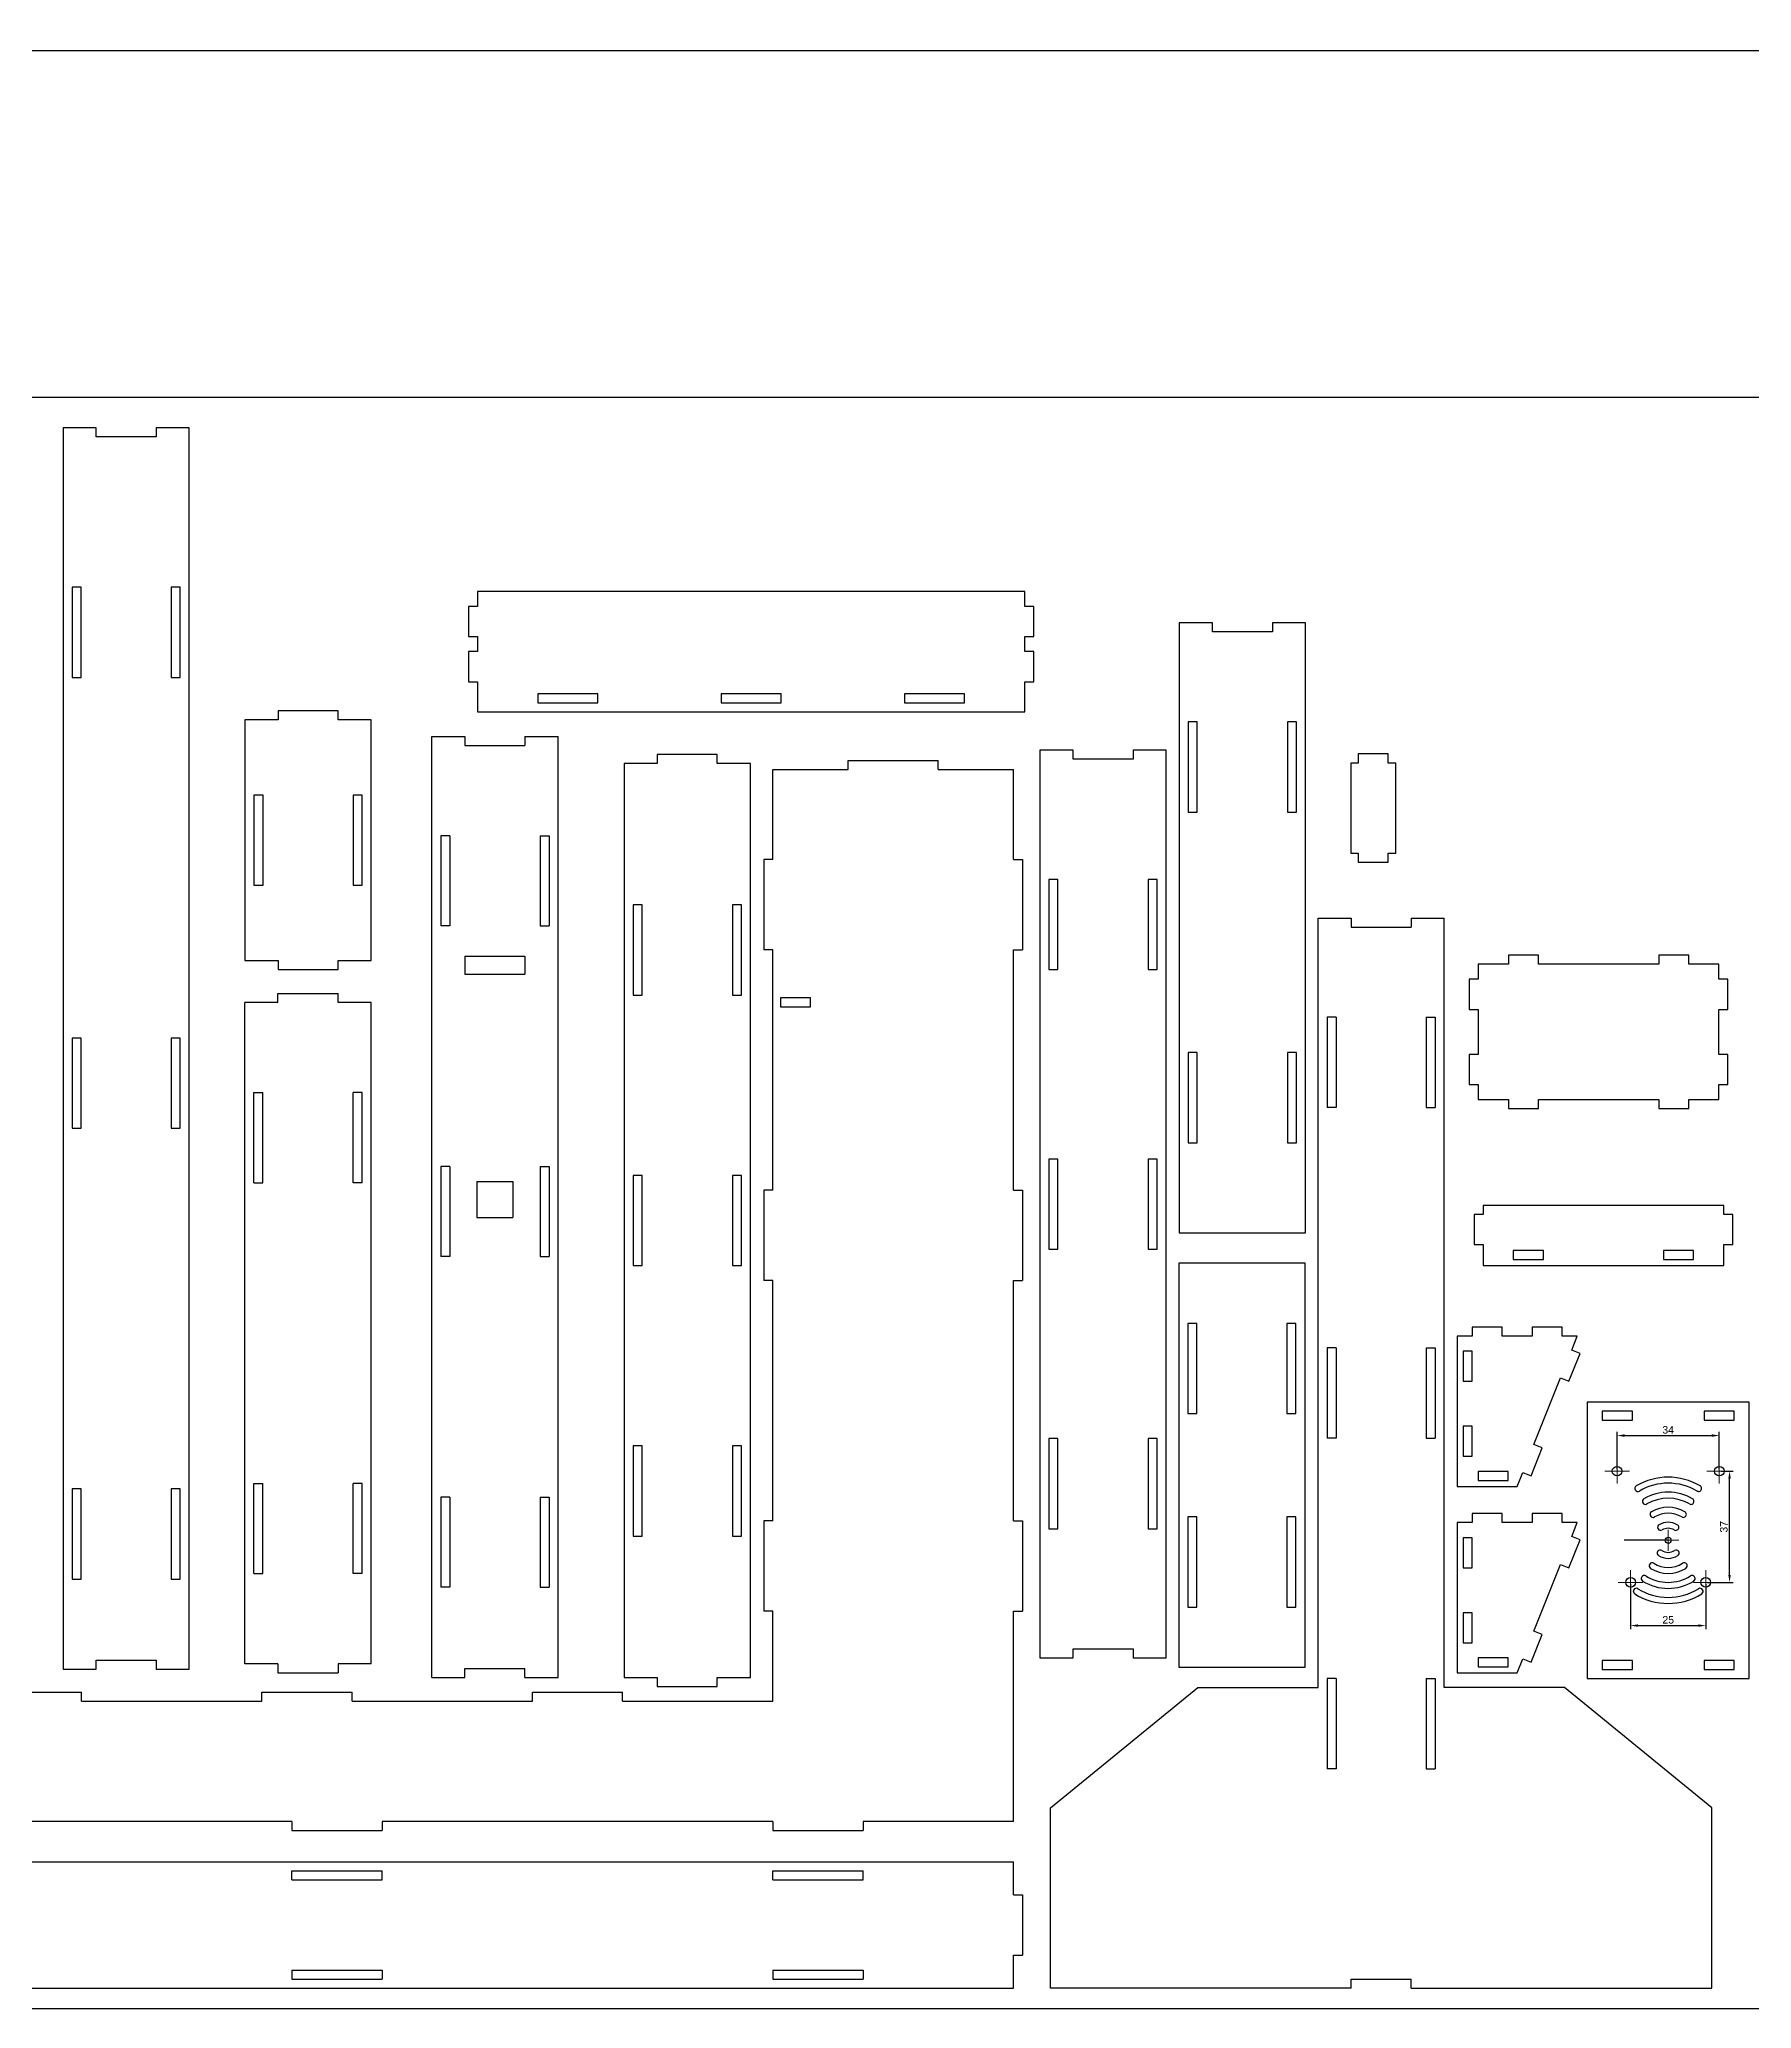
# Model space of a CAD drawing. Header units: millimetres. Extents: x 4474 to 7013, y 85 to 740.
# Drawn here: x 5010 to 5579, y 85 to 740 of the extents above; entities that cross this region are included whole.
import ezdxf

# ---------------------------------------------------------------- set-up
doc = ezdxf.new("R2010")
doc.units = ezdxf.units.MM
doc.styles.get("Standard").update_dxf_attribs({"font": 'arial.ttf'})
doc.dimstyles.new('ISO-25', dxfattribs={"dimtxt": 2.5, "dimasz": 2.5, "dimexe": 1.25, "dimexo": 0.625, "dimtad": 1, "dimtxsty": 'Standard', "dimcen": 2.5, "dimadec": 0, "dimazin": 0, "dimtfac": 1, "dimtmove": 0, "dimatfit": 3, "dimfxl": 1, "dimarcsym": 0})

# ---------------------------------------------------------------- blocks, each defined once
blk = doc.blocks.new('SW_CENTERMARKSYMBOL_9')
at = {"color": 0, "linetype": 'Continuous', "lineweight": 0}
for p, q in [((-0.5, 0), (-0.7, 0)), ((0, 0), (-0.5, 0)), ((0, 0.5), (0, 0.7)), ((0, 0), (0, 0.5)), ((0, 0), (0.5, 0)), ((0, 0), (0, -0.5)), ((0.5, 0), (0.7, 0)), ((0, -0.5), (0, -0.7))]:
    blk.add_line(p, q, dxfattribs=at)
blk = doc.blocks.new('SW_CENTERMARKSYMBOL_10')
at = {"color": 0, "linetype": 'Continuous', "lineweight": 0}
for p, q in [((-0.5, 0), (-0.82, 0)), ((0, 0), (-0.5, 0)), ((0, 0.5), (0, 0.82)), ((0, 0), (0, 0.5)), ((0, 0), (0.5, 0)), ((0, 0), (0, -0.5)), ((0.5, 0), (0.82, 0)), ((0, -0.5), (0, -0.82))]:
    blk.add_line(p, q, dxfattribs=at)
blk = doc.blocks.new('SW_CENTERMARKSYMBOL_12')
at = {"color": 0, "linetype": 'Continuous', "lineweight": 0}
for p, q in [((-0.5, 0), (-0.82, 0)), ((0, 0), (-0.5, 0)), ((0, 0.5), (0, 0.82)), ((0, 0), (0, 0.5)), ((0, 0), (0.5, 0)), ((0, 0), (0, -0.5)), ((0.5, 0), (0.82, 0)), ((0, -0.5), (0, -0.82))]:
    blk.add_line(p, q, dxfattribs=at)
blk = doc.blocks.new('*D48')
at = {"color": 0, "lineweight": -2, "transparency": 16777216}
for p, q in [((5534.39, 264.28), (5534.39, 276.75)), ((5536.89, 275.5), (5565.89, 275.5)), ((5568.39, 264.28), (5568.39, 276.75))]:
    blk.add_line(p, q, dxfattribs=at)
at = {"color": 0, "transparency": 16777216}
for points in [[(5536.89, 275.92), (5536.89, 275.09), (5534.39, 275.5)], [(5565.89, 275.92), (5565.89, 275.09), (5568.39, 275.5)]]:
    blk.add_solid(points, dxfattribs=at)
at = {"layer": 'Defpoints', "color": 0, "transparency": 16777216}
for p in [(5568.39, 275.5), (5534.39, 263.66), (5568.39, 263.66)]:
    blk.add_point(p, dxfattribs=at)
at = {"color": 0, "transparency": 16777216, "insert": (5551.39, 277.4), "char_height": 2.5, "attachment_point": 5}
blk.add_mtext('34', dxfattribs=at)
blk = doc.blocks.new('*D49')
at = {"color": 0, "lineweight": -2, "transparency": 16777216}
for p, q in [((5569.02, 263.66), (5573.06, 263.66)), ((5571.81, 229.16), (5571.81, 261.16)), ((5564.52, 226.66), (5573.06, 226.66))]:
    blk.add_line(p, q, dxfattribs=at)
at = {"color": 0, "transparency": 16777216}
for points in [[(5571.39, 261.16), (5572.23, 261.16), (5571.81, 263.66)], [(5571.39, 229.16), (5572.23, 229.16), (5571.81, 226.66)]]:
    blk.add_solid(points, dxfattribs=at)
at = {"layer": 'Defpoints', "color": 0, "transparency": 16777216}
for p in [(5568.39, 263.66), (5571.81, 263.66), (5563.89, 226.66)]:
    blk.add_point(p, dxfattribs=at)
at = {"color": 0, "transparency": 16777216, "insert": (5569.91, 245.16), "char_height": 2.5, "attachment_point": 5, "rotation": 90}
blk.add_mtext('37', dxfattribs=at)
blk = doc.blocks.new('*D50')
at = {"color": 0, "lineweight": -2, "transparency": 16777216}
for p, q in [((5538.89, 226.03), (5538.89, 211.04)), ((5563.89, 226.03), (5563.89, 211.04)), ((5541.39, 212.29), (5561.39, 212.29))]:
    blk.add_line(p, q, dxfattribs=at)
at = {"color": 0, "transparency": 16777216}
for points in [[(5541.39, 212.7), (5541.39, 211.87), (5538.89, 212.29)], [(5561.39, 212.7), (5561.39, 211.87), (5563.89, 212.29)]]:
    blk.add_solid(points, dxfattribs=at)
at = {"layer": 'Defpoints', "color": 0, "transparency": 16777216}
for p in [(5538.89, 226.66), (5563.89, 226.66), (5563.89, 212.29)]:
    blk.add_point(p, dxfattribs=at)
at = {"color": 0, "transparency": 16777216, "insert": (5551.39, 214.19), "char_height": 2.5, "attachment_point": 5}
blk.add_mtext('25', dxfattribs=at)
blk = doc.blocks.new('*D57')
at = {"color": 0, "lineweight": -2, "transparency": 16777216}
for p, q in [((4473.76, 621.5), (4473.76, 737.48)), ((6845.35, 736.23), (4476.26, 736.23)), ((6847.85, 621.5), (6847.85, 737.48))]:
    blk.add_line(p, q, dxfattribs=at)
at = {"color": 0, "transparency": 16777216}
for points in [[(4476.26, 736.64), (4476.26, 735.81), (4473.76, 736.23)], [(6845.35, 736.64), (6845.35, 735.81), (6847.85, 736.23)]]:
    blk.add_solid(points, dxfattribs=at)
at = {"layer": 'Defpoints', "color": 0, "transparency": 16777216}
for p in [(4473.76, 736.23), (4473.76, 620.87), (6847.85, 620.87)]:
    blk.add_point(p, dxfattribs=at)
at = {"color": 0, "transparency": 16777216, "insert": (5660.8, 738.35), "char_height": 2.5, "attachment_point": 5}
blk.add_mtext('2374,09', dxfattribs=at)

msp = doc.modelspace()

# ---------------------------------------------------------------- linework, layer by layer
at = {"color": 7, "linetype": 'Continuous', "lineweight": 25}
for p, q in [((5017.42, 610.735), (5017.42, 197.735)), ((5028.42, 610.735), (5017.42, 610.735)), ((5028.42, 607.735), (5028.42, 610.735)), ((5048.42, 610.735), (5048.42, 607.735)), ((5059.42, 610.735), (5048.42, 610.735)), ((5059.42, 197.735), (5059.42, 610.735)), ((5048.42, 607.735), (5028.42, 607.735)), ((5023.42, 557.735), (5020.42, 557.735)), ((5020.42, 557.735), (5020.42, 527.735)), ((5023.42, 527.735), (5023.42, 557.735)), ((5056.42, 557.735), (5053.42, 557.735)), ((5053.42, 557.735), (5053.42, 527.735)), ((5056.42, 527.735), (5056.42, 557.735)), ((5152.337, 551.308), (5152.337, 541.308)), ((5155.337, 551.308), (5152.337, 551.308)), ((5155.337, 556.308), (5155.337, 551.308)), ((5337.337, 556.308), (5155.337, 556.308)), ((5337.337, 551.308), (5337.337, 556.308)), ((5340.337, 551.308), (5337.337, 551.308)), ((5340.337, 541.308), (5340.337, 551.308)), ((5388.744, 545.926), (5388.744, 342.926)), ((5399.744, 545.926), (5388.744, 545.926)), ((5399.744, 542.926), (5399.744, 545.926)), ((5419.744, 545.926), (5419.744, 542.926)), ((5430.744, 545.926), (5419.744, 545.926)), ((5430.744, 342.926), (5430.744, 545.926)), ((5152.337, 541.308), (5155.337, 541.308)), ((5155.337, 541.308), (5155.337, 536.308)), ((5337.337, 541.308), (5340.337, 541.308)), ((5337.337, 536.308), (5337.337, 541.308)), ((5419.744, 542.926), (5399.744, 542.926)), ((5152.337, 536.308), (5152.337, 526.308)), ((5155.337, 536.308), (5152.337, 536.308)), ((5340.337, 536.308), (5337.337, 536.308)), ((5340.337, 526.308), (5340.337, 536.308)), ((5020.42, 527.735), (5023.42, 527.735)), ((5053.42, 527.735), (5056.42, 527.735)), ((5152.337, 526.308), (5155.337, 526.308)), ((5155.337, 526.308), (5155.337, 516.308)), ((5337.337, 526.308), (5340.337, 526.308)), ((5337.337, 516.308), (5337.337, 526.308)), ((5195.337, 522.308), (5175.337, 522.308)), ((5175.337, 522.308), (5175.337, 519.308)), ((5175.337, 519.308), (5195.337, 519.308)), ((5195.337, 519.308), (5195.337, 522.308)), ((5256.337, 522.308), (5236.337, 522.308)), ((5236.337, 522.308), (5236.337, 519.308)), ((5236.337, 519.308), (5256.337, 519.308)), ((5256.337, 519.308), (5256.337, 522.308)), ((5317.337, 522.308), (5297.337, 522.308)), ((5297.337, 522.308), (5297.337, 519.308)), ((5297.337, 519.308), (5317.337, 519.308)), ((5317.337, 519.308), (5317.337, 522.308)), ((5077.931, 513.587), (5077.931, 433.587)), ((5088.931, 513.587), (5077.931, 513.587)), ((5088.931, 516.587), (5088.931, 513.587)), ((5108.931, 516.587), (5088.931, 516.587)), ((5108.931, 513.587), (5108.931, 516.587)), ((5119.931, 513.587), (5108.931, 513.587)), ((5119.931, 433.587), (5119.931, 513.587)), ((5155.337, 516.308), (5337.337, 516.308)), ((5391.744, 512.926), (5391.744, 482.926)), ((5394.744, 512.926), (5391.744, 512.926)), ((5394.744, 482.926), (5394.744, 512.926)), ((5427.744, 512.926), (5424.744, 512.926)), ((5424.744, 512.926), (5424.744, 482.926)), ((5427.744, 482.926), (5427.744, 512.926)), ((5140.085, 195.046), (5140.085, 508.046)), ((5140.085, 508.046), (5151.085, 508.046)), ((5151.085, 508.046), (5151.085, 505.046)), ((5151.085, 505.046), (5171.085, 505.046)), ((5171.085, 508.046), (5171.085, 505.046)), ((5171.085, 508.046), (5182.085, 508.046)), ((5182.085, 195.046), (5182.085, 508.046)), ((5204.066, 499.045), (5204.066, 195.045)), ((5215.066, 499.045), (5204.066, 499.045)), ((5215.066, 502.045), (5215.066, 499.045)), ((5235.066, 502.045), (5215.066, 502.045)), ((5235.066, 499.045), (5235.066, 502.045)), ((5246.066, 499.045), (5235.066, 499.045)), ((5246.066, 195.045), (5246.066, 499.045)), ((5278.549, 497.139), (5278.549, 500.139)), ((5278.549, 500.139), (5308.549, 500.139)), ((5308.549, 497.139), (5308.549, 500.139)), ((5342.396, 503.508), (5342.396, 201.508)), ((5353.396, 503.508), (5342.396, 503.508)), ((5353.396, 500.508), (5353.396, 503.508)), ((5373.396, 500.508), (5353.396, 500.508)), ((5373.396, 503.508), (5373.396, 500.508)), ((5384.396, 503.508), (5373.396, 503.508)), ((5384.396, 201.508), (5384.396, 503.508)), ((5445.787, 499.253), (5445.787, 469.253)), ((5448.287, 499.253), (5445.787, 499.253)), ((5448.287, 502.253), (5448.287, 499.253)), ((5458.287, 502.253), (5448.287, 502.253)), ((5458.287, 499.253), (5458.287, 502.253)), ((5460.787, 499.253), (5458.287, 499.253)), ((5460.787, 469.253), (5460.787, 499.253)), ((5253.549, 467.139), (5253.549, 497.139)), ((5253.549, 497.139), (5278.549, 497.139)), ((5308.549, 497.139), (5333.549, 497.139)), ((5333.549, 467.139), (5333.549, 497.139)), ((5083.931, 488.587), (5080.931, 488.587)), ((5080.931, 488.587), (5080.931, 458.587)), ((5083.931, 458.587), (5083.931, 488.587)), ((5116.931, 488.587), (5113.931, 488.587)), ((5113.931, 488.587), (5113.931, 458.587)), ((5116.931, 458.587), (5116.931, 488.587)), ((5391.744, 482.926), (5394.744, 482.926)), ((5424.744, 482.926), (5427.744, 482.926)), ((5143.085, 475.046), (5143.085, 445.046)), ((5146.085, 475.046), (5143.085, 475.046)), ((5146.085, 475.046), (5146.085, 445.046)), ((5176.085, 475.046), (5176.085, 445.046)), ((5176.085, 475.046), (5179.085, 475.046)), ((5179.085, 475.046), (5179.085, 445.046)), ((5250.549, 467.139), (5250.549, 437.139)), ((5253.549, 467.139), (5250.549, 467.139)), ((5333.549, 467.139), (5336.549, 467.139)), ((5336.549, 467.139), (5336.549, 437.139)), ((5445.787, 469.253), (5448.287, 469.253)), ((5448.287, 469.253), (5448.287, 466.253)), ((5448.287, 466.253), (5458.287, 466.253)), ((5458.287, 469.253), (5460.787, 469.253)), ((5458.287, 466.253), (5458.287, 469.253)), ((5348.399, 460.508), (5345.399, 460.508)), ((5345.399, 460.508), (5345.399, 430.508)), ((5348.399, 430.508), (5348.399, 460.508)), ((5378.393, 460.508), (5378.393, 430.508)), ((5381.393, 460.508), (5378.393, 460.508)), ((5381.393, 430.508), (5381.393, 460.508)), ((5080.931, 458.587), (5083.931, 458.587)), ((5113.931, 458.587), (5116.931, 458.587)), ((5210.066, 452.045), (5207.066, 452.045)), ((5207.066, 452.045), (5207.066, 422.045)), ((5210.066, 422.045), (5210.066, 452.045)), ((5243.066, 452.045), (5240.066, 452.045)), ((5240.066, 452.045), (5240.066, 422.045)), ((5243.066, 422.045), (5243.066, 452.045)), ((5434.909, 191.684), (5434.909, 447.684)), ((5434.909, 447.684), (5445.909, 447.684)), ((5445.909, 447.684), (5445.909, 444.684)), ((5465.909, 447.684), (5465.909, 444.684)), ((5465.909, 447.684), (5476.909, 447.684)), ((5476.909, 191.684), (5476.909, 447.684)), ((5146.085, 445.046), (5143.085, 445.046)), ((5176.085, 445.046), (5179.085, 445.046)), ((5445.909, 444.684), (5465.909, 444.684)), ((5077.931, 433.587), (5088.931, 433.587)), ((5088.931, 433.587), (5088.931, 430.587)), ((5108.931, 430.587), (5108.931, 433.587)), ((5108.931, 433.587), (5119.931, 433.587)), ((5151.085, 435.046), (5151.085, 429.046)), ((5151.085, 435.046), (5171.085, 435.046)), ((5171.085, 435.046), (5171.085, 429.046)), ((5253.549, 437.139), (5250.549, 437.139)), ((5253.549, 357.139), (5253.549, 437.139)), ((5333.549, 437.139), (5336.549, 437.139)), ((5333.549, 357.139), (5333.549, 437.139)), ((5498.229, 435.302), (5498.229, 432.302)), ((5508.229, 435.302), (5498.229, 435.302)), ((5508.229, 432.302), (5508.229, 435.302)), ((5548.229, 435.302), (5548.229, 432.302)), ((5558.229, 435.302), (5548.229, 435.302)), ((5558.229, 432.302), (5558.229, 435.302)), ((5088.931, 430.587), (5108.931, 430.587)), ((5151.085, 429.046), (5171.085, 429.046)), ((5345.399, 430.508), (5348.399, 430.508)), ((5378.393, 430.508), (5381.393, 430.508)), ((5485.229, 427.302), (5485.229, 417.302)), ((5488.229, 427.302), (5485.229, 427.302)), ((5488.229, 432.302), (5488.229, 427.302)), ((5498.229, 432.302), (5488.229, 432.302)), ((5548.229, 432.302), (5508.229, 432.302)), ((5568.229, 432.302), (5558.229, 432.302)), ((5568.229, 427.302), (5568.229, 432.302)), ((5571.229, 427.302), (5568.229, 427.302)), ((5571.229, 417.302), (5571.229, 427.302)), ((5077.913, 199.61), (5077.913, 419.61)), ((5088.913, 419.61), (5077.913, 419.61)), ((5088.913, 419.61), (5088.913, 422.61)), ((5088.913, 422.61), (5108.913, 422.61)), ((5108.913, 419.61), (5108.913, 422.61)), ((5119.913, 419.61), (5108.913, 419.61)), ((5119.913, 199.61), (5119.913, 419.61)), ((5207.066, 422.045), (5210.066, 422.045)), ((5240.066, 422.045), (5243.066, 422.045)), ((5266.049, 421.139), (5256.049, 421.139)), ((5256.049, 421.139), (5256.049, 418.139)), ((5266.049, 418.139), (5266.049, 421.139)), ((5256.049, 418.139), (5266.049, 418.139)), ((5437.909, 414.684), (5437.909, 384.684)), ((5440.909, 414.684), (5437.909, 414.684)), ((5440.909, 414.684), (5440.909, 384.684)), ((5470.909, 414.684), (5470.909, 384.684)), ((5470.909, 414.684), (5473.909, 414.684)), ((5473.909, 414.684), (5473.909, 384.684)), ((5485.229, 417.302), (5488.229, 417.302)), ((5488.229, 417.302), (5488.229, 402.302)), ((5568.229, 417.302), (5571.229, 417.302)), ((5568.229, 402.302), (5568.229, 417.302)), ((5023.42, 407.735), (5020.42, 407.735)), ((5020.42, 407.735), (5020.42, 377.735)), ((5023.42, 377.735), (5023.42, 407.735)), ((5056.42, 407.735), (5053.42, 407.735)), ((5053.42, 407.735), (5053.42, 377.735)), ((5056.42, 377.735), (5056.42, 407.735)), ((5391.744, 402.926), (5391.744, 372.926)), ((5394.744, 402.926), (5391.744, 402.926)), ((5394.744, 372.926), (5394.744, 402.926)), ((5427.744, 402.926), (5424.744, 402.926)), ((5424.744, 402.926), (5424.744, 372.926)), ((5427.744, 372.926), (5427.744, 402.926)), ((5485.229, 402.302), (5485.229, 392.302)), ((5488.229, 402.302), (5485.229, 402.302)), ((5571.229, 402.302), (5568.229, 402.302)), ((5571.229, 392.302), (5571.229, 402.302)), ((5080.913, 389.61), (5083.913, 389.61)), ((5080.913, 359.61), (5080.913, 389.61)), ((5083.913, 359.61), (5083.913, 389.61)), ((5116.913, 389.61), (5113.913, 389.61)), ((5113.913, 359.61), (5113.913, 389.61)), ((5116.913, 359.61), (5116.913, 389.61)), ((5485.229, 392.302), (5488.229, 392.302)), ((5488.229, 392.302), (5488.229, 387.302)), ((5488.229, 387.302), (5498.229, 387.302)), ((5498.229, 387.302), (5498.229, 384.302)), ((5508.229, 387.302), (5548.229, 387.302)), ((5508.229, 384.302), (5508.229, 387.302)), ((5548.229, 387.302), (5548.229, 384.302)), ((5558.229, 387.302), (5568.229, 387.302)), ((5558.229, 384.302), (5558.229, 387.302)), ((5568.229, 392.302), (5571.229, 392.302)), ((5568.229, 387.302), (5568.229, 392.302)), ((5440.909, 384.684), (5437.909, 384.684)), ((5470.909, 384.684), (5473.909, 384.684)), ((5498.229, 384.302), (5508.229, 384.302)), ((5548.229, 384.302), (5558.229, 384.302)), ((5020.42, 377.735), (5023.42, 377.735)), ((5053.42, 377.735), (5056.42, 377.735)), ((5348.396, 367.508), (5345.396, 367.508)), ((5345.396, 367.508), (5345.396, 337.508)), ((5348.396, 337.508), (5348.396, 367.508)), ((5378.396, 367.508), (5378.396, 337.508)), ((5381.396, 367.508), (5378.396, 367.508)), ((5381.396, 337.508), (5381.396, 367.508)), ((5391.744, 372.926), (5394.744, 372.926)), ((5424.744, 372.926), (5427.744, 372.926)), ((5143.085, 365.046), (5143.085, 335.046)), ((5146.085, 365.046), (5143.085, 365.046)), ((5146.085, 365.046), (5146.085, 335.046)), ((5176.085, 365.046), (5176.085, 335.046)), ((5176.085, 365.046), (5179.085, 365.046)), ((5179.085, 365.046), (5179.085, 335.046)), ((5210.066, 362.045), (5207.066, 362.045)), ((5207.066, 362.045), (5207.066, 332.045)), ((5210.066, 332.045), (5210.066, 362.045)), ((5243.066, 362.045), (5240.066, 362.045)), ((5240.066, 362.045), (5240.066, 332.045)), ((5243.066, 332.045), (5243.066, 362.045)), ((5080.913, 359.61), (5083.913, 359.61)), ((5116.913, 359.61), (5113.913, 359.61)), ((5155.085, 360.046), (5155.085, 348.046)), ((5155.085, 360.046), (5167.085, 360.046)), ((5167.085, 360.046), (5167.085, 348.046)), ((5250.549, 357.139), (5250.549, 327.139)), ((5253.549, 357.139), (5250.549, 357.139)), ((5333.549, 357.139), (5336.549, 357.139)), ((5336.549, 357.139), (5336.549, 327.139)), ((5155.085, 348.046), (5167.085, 348.046)), ((5486.86, 349.085), (5486.86, 339.085)), ((5489.86, 349.085), (5486.86, 349.085)), ((5489.86, 352.085), (5489.86, 349.085)), ((5569.86, 352.085), (5489.86, 352.085)), ((5569.86, 349.085), (5569.86, 352.085)), ((5572.86, 349.085), (5569.86, 349.085)), ((5572.86, 339.085), (5572.86, 349.085)), ((5388.744, 342.926), (5430.744, 342.926)), ((5146.085, 335.046), (5143.085, 335.046)), ((5176.085, 335.046), (5179.085, 335.046)), ((5345.396, 337.508), (5348.396, 337.508)), ((5378.396, 337.508), (5381.396, 337.508)), ((5486.86, 339.085), (5489.86, 339.085)), ((5489.86, 339.085), (5489.86, 332.085)), ((5509.86, 337.085), (5499.86, 337.085)), ((5499.86, 337.085), (5499.86, 334.085)), ((5509.86, 334.085), (5509.86, 337.085)), ((5559.86, 337.085), (5549.86, 337.085)), ((5549.86, 337.085), (5549.86, 334.085)), ((5559.86, 334.085), (5559.86, 337.085)), ((5569.86, 339.085), (5572.86, 339.085)), ((5569.86, 332.085), (5569.86, 339.085)), ((5207.066, 332.045), (5210.066, 332.045)), ((5240.066, 332.045), (5243.066, 332.045)), ((5388.571, 332.817), (5388.571, 198.457)), ((5430.571, 332.817), (5388.571, 332.817)), ((5430.571, 198.457), (5430.571, 332.817)), ((5489.86, 332.085), (5569.86, 332.085)), ((5499.86, 334.085), (5509.86, 334.085)), ((5549.86, 334.085), (5559.86, 334.085)), ((5253.549, 327.139), (5250.549, 327.139)), ((5253.549, 247.139), (5253.549, 327.139)), ((5333.549, 327.139), (5336.549, 327.139)), ((5333.549, 247.139), (5333.549, 327.139)), ((5391.571, 312.817), (5391.571, 282.817)), ((5394.571, 312.817), (5391.571, 312.817)), ((5394.571, 282.817), (5394.571, 312.817)), ((5427.571, 312.817), (5424.571, 312.817)), ((5424.571, 312.817), (5424.571, 282.817)), ((5427.571, 282.817), (5427.571, 312.817)), ((5486.161, 308.602), (5481.161, 308.602)), ((5481.161, 308.602), (5481.161, 258.602)), ((5486.161, 311.602), (5486.161, 308.602)), ((5496.161, 311.602), (5486.161, 311.602)), ((5496.161, 308.602), (5496.161, 311.602)), ((5506.161, 308.602), (5496.161, 308.602)), ((5506.161, 311.602), (5506.161, 308.602)), ((5516.161, 311.602), (5506.161, 311.602)), ((5516.161, 308.602), (5516.161, 311.602)), ((5521.161, 308.602), (5516.161, 308.602)), ((5519.304, 303.96), (5521.161, 308.602)), ((5437.909, 304.684), (5437.909, 274.684)), ((5440.909, 304.684), (5437.909, 304.684)), ((5440.909, 304.684), (5440.909, 274.684)), ((5470.909, 304.684), (5470.909, 274.684)), ((5470.909, 304.684), (5473.909, 304.684)), ((5473.909, 304.684), (5473.909, 274.684)), ((5483.161, 303.602), (5483.161, 293.602)), ((5486.161, 303.602), (5483.161, 303.602)), ((5486.161, 293.602), (5486.161, 303.602)), ((5518.375, 293.561), (5522.089, 302.846)), ((5522.089, 302.846), (5519.304, 303.96)), ((5483.161, 293.602), (5486.161, 293.602)), ((5506.732, 272.53), (5515.59, 294.675)), ((5515.59, 294.675), (5518.375, 293.561)), ((5391.571, 282.817), (5394.571, 282.817)), ((5424.571, 282.817), (5427.571, 282.817)), ((5524.468, 286.655), (5524.468, 194.655)), ((5578.318, 286.655), (5524.468, 286.655)), ((5529.468, 283.655), (5529.468, 280.655)), ((5539.468, 283.655), (5529.468, 283.655)), ((5539.468, 280.655), (5539.468, 283.655)), ((5563.318, 283.655), (5563.318, 280.655)), ((5573.318, 283.655), (5563.318, 283.655)), ((5573.318, 280.655), (5573.318, 283.655)), ((5578.318, 194.655), (5578.318, 286.655)), ((5483.161, 278.602), (5483.161, 268.602)), ((5486.161, 278.602), (5483.161, 278.602)), ((5486.161, 268.602), (5486.161, 278.602)), ((5529.468, 280.655), (5539.468, 280.655)), ((5563.318, 280.655), (5573.318, 280.655)), ((5210.066, 272.045), (5207.066, 272.045)), ((5207.066, 272.045), (5207.066, 242.045)), ((5210.066, 242.045), (5210.066, 272.045)), ((5243.066, 272.045), (5240.066, 272.045)), ((5240.066, 272.045), (5240.066, 242.045)), ((5243.066, 242.045), (5243.066, 272.045)), ((5348.399, 274.508), (5345.396, 274.508)), ((5345.396, 274.508), (5345.396, 244.508)), ((5348.399, 244.508), (5348.399, 274.508)), ((5378.393, 274.508), (5378.393, 244.508)), ((5381.396, 274.508), (5378.393, 274.508)), ((5381.396, 244.508), (5381.396, 274.508)), ((5440.909, 274.684), (5437.909, 274.684)), ((5470.909, 274.684), (5473.909, 274.684)), ((5505.803, 262.131), (5509.517, 271.415)), ((5509.517, 271.415), (5506.732, 272.53)), ((5483.161, 268.602), (5486.161, 268.602)), ((5488.161, 263.602), (5488.161, 260.602)), ((5498.161, 263.602), (5488.161, 263.602)), ((5498.161, 260.602), (5498.161, 263.602)), ((5501.161, 258.602), (5503.018, 263.245)), ((5503.018, 263.245), (5505.803, 262.131)), ((5023.42, 257.735), (5020.42, 257.735)), ((5020.42, 257.735), (5020.42, 227.735)), ((5023.42, 227.735), (5023.42, 257.735)), ((5056.42, 257.735), (5053.42, 257.735)), ((5053.42, 257.735), (5053.42, 227.735)), ((5056.42, 227.735), (5056.42, 257.735)), ((5080.913, 259.61), (5083.913, 259.61)), ((5080.913, 229.61), (5080.913, 259.61)), ((5083.913, 229.61), (5083.913, 259.61)), ((5116.913, 259.61), (5113.913, 259.61)), ((5113.913, 229.61), (5113.913, 259.61)), ((5116.913, 229.61), (5116.913, 259.61)), ((5481.161, 258.602), (5501.161, 258.602)), ((5488.161, 260.602), (5498.161, 260.602)), ((5143.085, 255.046), (5143.085, 225.046)), ((5146.085, 255.046), (5143.085, 255.046)), ((5146.085, 255.046), (5146.085, 225.046)), ((5176.085, 255.046), (5176.085, 225.046)), ((5176.085, 255.046), (5179.085, 255.046)), ((5179.085, 255.046), (5179.085, 225.046)), ((5486.161, 249.533), (5486.161, 246.533)), ((5496.161, 249.533), (5486.161, 249.533)), ((5496.161, 246.533), (5496.161, 249.533)), ((5506.161, 249.533), (5506.161, 246.533)), ((5516.161, 249.533), (5506.161, 249.533)), ((5516.161, 246.533), (5516.161, 249.533)), ((5250.549, 247.139), (5250.549, 217.139)), ((5253.549, 247.139), (5250.549, 247.139)), ((5333.549, 247.139), (5336.549, 247.139)), ((5336.549, 247.139), (5336.549, 217.139)), ((5345.396, 244.508), (5348.399, 244.508)), ((5378.393, 244.508), (5381.396, 244.508)), ((5391.571, 248.457), (5391.571, 218.457)), ((5394.571, 248.457), (5391.571, 248.457)), ((5394.571, 218.457), (5394.571, 248.457)), ((5427.571, 248.457), (5424.571, 248.457)), ((5424.571, 248.457), (5424.571, 218.457)), ((5427.571, 218.457), (5427.571, 248.457)), ((5486.161, 246.533), (5481.161, 246.533)), ((5481.161, 246.533), (5481.161, 196.533)), ((5506.161, 246.533), (5496.161, 246.533)), ((5521.161, 246.533), (5516.161, 246.533)), ((5519.304, 241.891), (5521.161, 246.533)), ((5207.066, 242.045), (5210.066, 242.045)), ((5240.066, 242.045), (5243.066, 242.045)), ((5483.161, 241.533), (5483.161, 231.533)), ((5486.161, 241.533), (5483.161, 241.533)), ((5486.161, 231.533), (5486.161, 241.533)), ((5518.375, 231.492), (5522.089, 240.777)), ((5522.089, 240.777), (5519.304, 241.891)), ((5080.913, 229.61), (5083.913, 229.61)), ((5116.913, 229.61), (5113.913, 229.61)), ((5483.161, 231.533), (5486.161, 231.533)), ((5506.732, 210.461), (5515.59, 232.606)), ((5515.59, 232.606), (5518.375, 231.492)), ((5020.42, 227.735), (5023.42, 227.735)), ((5053.42, 227.735), (5056.42, 227.735)), ((5146.085, 225.046), (5143.085, 225.046)), ((5176.085, 225.046), (5179.085, 225.046)), ((5253.549, 217.139), (5250.549, 217.139)), ((5253.549, 187.139), (5253.549, 217.139)), ((5333.549, 217.139), (5336.549, 217.139)), ((5333.549, 147.139), (5333.549, 217.139)), ((5391.571, 218.457), (5394.571, 218.457)), ((5424.571, 218.457), (5427.571, 218.457)), ((5483.161, 216.533), (5483.161, 206.533)), ((5486.161, 216.533), (5483.161, 216.533)), ((5486.161, 206.533), (5486.161, 216.533)), ((5509.517, 209.346), (5506.732, 210.461)), ((5353.396, 204.508), (5373.396, 204.508)), ((5353.396, 201.508), (5353.396, 204.508)), ((5373.396, 204.508), (5373.396, 201.508)), ((5483.161, 206.533), (5486.161, 206.533)), ((5505.803, 200.062), (5509.517, 209.346)), ((5017.42, 197.735), (5028.42, 197.735)), ((5028.42, 200.735), (5048.42, 200.735)), ((5028.42, 197.735), (5028.42, 200.735)), ((5048.42, 200.735), (5048.42, 197.735)), ((5048.42, 197.735), (5059.42, 197.735)), ((5088.913, 199.61), (5077.913, 199.61)), ((5088.913, 199.61), (5088.913, 196.61)), ((5088.913, 196.61), (5108.913, 196.61)), ((5119.913, 199.61), (5108.913, 199.61)), ((5108.913, 199.61), (5108.913, 196.61)), ((5151.085, 198.046), (5171.085, 198.046)), ((5151.085, 195.046), (5151.085, 198.046)), ((5171.085, 195.046), (5171.085, 198.046)), ((5342.396, 201.508), (5353.396, 201.508)), ((5373.396, 201.508), (5384.396, 201.508)), ((5388.571, 198.457), (5430.571, 198.457)), ((5488.161, 201.533), (5488.161, 198.533)), ((5498.161, 201.533), (5488.161, 201.533)), ((5488.161, 198.533), (5498.161, 198.533)), ((5498.161, 198.533), (5498.161, 201.533)), ((5501.161, 196.533), (5503.018, 201.176)), ((5503.018, 201.176), (5505.803, 200.062)), ((5539.468, 200.655), (5529.468, 200.655)), ((5529.468, 200.655), (5529.468, 197.655)), ((5529.468, 197.655), (5539.468, 197.655)), ((5539.468, 197.655), (5539.468, 200.655)), ((5573.318, 200.655), (5563.318, 200.655)), ((5563.318, 200.655), (5563.318, 197.655)), ((5563.318, 197.655), (5573.318, 197.655)), ((5573.318, 197.655), (5573.318, 200.655)), ((4993.549, 190.139), (5023.549, 190.139)), ((5023.549, 187.139), (5023.549, 190.139)), ((5083.549, 187.139), (5083.549, 190.139)), ((5083.549, 190.139), (5113.549, 190.139)), ((5113.549, 187.139), (5113.549, 190.139)), ((5140.085, 195.046), (5151.085, 195.046)), ((5171.085, 195.046), (5182.085, 195.046)), ((5173.549, 187.139), (5173.549, 190.139)), ((5173.549, 190.139), (5203.549, 190.139)), ((5203.549, 187.139), (5203.549, 190.139)), ((5204.066, 195.045), (5215.066, 195.045)), ((5215.066, 195.045), (5215.066, 192.045)), ((5215.066, 192.045), (5235.066, 192.045)), ((5235.066, 195.045), (5246.066, 195.045)), ((5235.066, 192.045), (5235.066, 195.045)), ((5345.909, 151.684), (5394.909, 191.684)), ((5394.909, 191.684), (5434.909, 191.684)), ((5437.909, 194.684), (5437.909, 164.684)), ((5440.909, 194.684), (5437.909, 194.684)), ((5440.909, 194.684), (5440.909, 164.684)), ((5470.909, 194.684), (5470.909, 164.684)), ((5470.909, 194.684), (5473.909, 194.684)), ((5473.909, 194.684), (5473.909, 164.684)), ((5516.909, 191.684), (5476.909, 191.684)), ((5481.161, 196.533), (5501.161, 196.533)), ((5565.909, 151.684), (5516.909, 191.684)), ((5524.468, 194.655), (5578.318, 194.655)), ((5023.549, 187.139), (5083.549, 187.139)), ((5113.549, 187.139), (5173.549, 187.139)), ((5203.549, 187.139), (5253.549, 187.139)), ((5440.909, 164.684), (5437.909, 164.684)), ((5470.909, 164.684), (5473.909, 164.684)), ((5345.909, 91.684), (5345.909, 151.684)), ((5565.909, 91.684), (5565.909, 151.684)), ((5093.549, 147.139), (4963.549, 147.139)), ((5093.549, 147.139), (5093.549, 144.139)), ((5093.549, 144.139), (5123.549, 144.139)), ((5253.549, 147.139), (5123.549, 147.139)), ((5123.549, 147.139), (5123.549, 144.139)), ((5253.549, 147.139), (5253.549, 144.139)), ((5253.549, 144.139), (5283.549, 144.139)), ((5283.549, 147.139), (5283.549, 144.139)), ((5333.549, 147.139), (5283.549, 147.139)), ((4723.549, 133.684), (5333.549, 133.684)), ((5333.549, 122.684), (5333.549, 133.684)), ((5093.549, 130.684), (5123.549, 130.684)), ((5093.549, 127.684), (5093.549, 130.684)), ((5093.549, 127.684), (5123.549, 127.684)), ((5123.549, 127.684), (5123.549, 130.684)), ((5253.549, 130.684), (5283.549, 130.684)), ((5253.549, 127.684), (5253.549, 130.684)), ((5253.549, 127.684), (5283.549, 127.684)), ((5283.549, 127.684), (5283.549, 130.684)), ((5333.549, 122.684), (5336.549, 122.684)), ((5336.549, 122.684), (5336.549, 102.684)), ((5333.549, 102.684), (5336.549, 102.684)), ((5333.549, 91.684), (5333.549, 102.684)), ((5093.549, 97.684), (5093.549, 94.684)), ((5093.549, 97.684), (5123.549, 97.684)), ((5093.549, 94.684), (5123.549, 94.684)), ((5123.549, 97.684), (5123.549, 94.684)), ((5253.549, 97.684), (5253.549, 94.684)), ((5253.549, 97.684), (5283.549, 97.684)), ((5253.549, 94.684), (5283.549, 94.684)), ((5283.549, 97.684), (5283.549, 94.684)), ((5445.909, 94.684), (5465.909, 94.684)), ((5445.909, 91.684), (5445.909, 94.684)), ((5465.909, 91.684), (5465.909, 94.684)), ((4723.549, 91.684), (5333.549, 91.684)), ((5445.909, 91.684), (5345.909, 91.684)), ((5465.909, 91.684), (5565.909, 91.684))]:
    msp.add_line(p, q, dxfattribs=at)
msp.add_line((5551.393, 240.655), (5536.768, 240.655))
msp.add_lwpolyline([(4473.761, 84.858), (6847.847, 84.858), (6847.847, 620.874), (4473.761, 620.874)], close=True)
for centre, radius in [((5534.393, 263.655), 1.6), ((5568.393, 263.655), 1.6), ((5551.393, 240.655), 1), ((5538.893, 226.655), 1.6), ((5563.893, 226.655), 1.6)]:
    msp.add_circle(centre, radius, dxfattribs=at)
for centre, radius, start, end in [((5541.29, 257.916), 1, 120.341552, 300.341552), ((5551.393, 240.655), 21, 59.658448, 120.341552), ((5551.393, 240.655), 19, 59.658448, 120.341552), ((5551.393, 240.655), 16, 59.658448, 120.341552), ((5561.497, 257.916), 1, 239.658448, 59.658448), ((5543.816, 253.601), 1, 120.341552, 300.341552), ((5551.393, 240.655), 14, 59.658448, 120.341552), ((5546.342, 249.285), 1, 120.341552, 300.341552), ((5551.393, 240.655), 11, 59.658448, 120.341552), ((5551.393, 240.655), 9, 59.658448, 120.341552), ((5556.445, 249.285), 1, 239.658448, 59.658448), ((5558.971, 253.601), 1, 239.658448, 59.658448), ((5548.868, 244.97), 1, 120.341552, 300.341552), ((5551.393, 240.655), 6, 59.658448, 120.341552), ((5551.393, 240.655), 4, 59.658448, 120.341552), ((5553.919, 244.97), 1, 239.658448, 59.658448), ((5548.74, 236.417), 1, 57.946733, 237.946733), ((5551.393, 240.655), 4, 237.946733, 302.053267), ((5554.047, 236.417), 1, 302.053267, 122.053267), ((5546.086, 232.18), 1, 57.946733, 237.946733), ((5551.393, 240.655), 11, 237.946733, 302.053267), ((5551.393, 240.655), 9, 237.946733, 302.053267), ((5551.393, 240.655), 6, 237.946733, 302.053267), ((5556.701, 232.18), 1, 302.053267, 122.053267), ((5540.779, 223.704), 1, 57.946733, 237.946733), ((5551.393, 240.655), 21, 237.946733, 302.053267), ((5551.393, 240.655), 19, 237.946733, 302.053267), ((5543.433, 227.942), 1, 57.946733, 237.946733), ((5551.393, 240.655), 16, 237.946733, 302.053267), ((5551.393, 240.655), 14, 237.946733, 302.053267), ((5559.354, 227.942), 1, 302.053267, 122.053267), ((5562.008, 223.704), 1, 302.053267, 122.053267)]:
    msp.add_arc(centre, radius, start, end, dxfattribs=at)

# ---------------------------------------------------------------- block references
at = {"color": 7, "linetype": 'Continuous', "lineweight": 0, "yscale": 5, "zscale": 5}
for name, p, xscale in [('SW_CENTERMARKSYMBOL_10', (5534.393, 263.655), -5), ('SW_CENTERMARKSYMBOL_10', (5568.393, 263.655), 5), ('SW_CENTERMARKSYMBOL_9', (5551.393, 240.655), 5), ('SW_CENTERMARKSYMBOL_12', (5538.893, 226.655), 5), ('SW_CENTERMARKSYMBOL_12', (5563.893, 226.655), -5)]:
    msp.add_blockref(name, p, dxfattribs=dict(at, xscale=xscale))

# ---------------------------------------------------------------- dimensions: what is measured, and where the dimension line sits
for base, p1, p2, picture, middle in [((4473.761, 736.227), (6847.847, 620.874), (4473.761, 620.874), '*D57', (5660.804, 738.354)), ((5568.393, 275.502), (5534.393, 263.655), (5568.393, 263.655), '*D48', (5551.393, 277.405))]:
    dim = msp.add_linear_dim(base=base, p1=p1, p2=p2, dimstyle='ISO-25')
    dim.commit()
    dim.dimension.update_dxf_attribs({"geometry": picture, "text_midpoint": middle})
dim = msp.add_linear_dim(base=(5571.811, 263.655), p1=(5563.893, 226.655), p2=(5568.393, 263.655), angle=90, dimstyle='ISO-25')
dim.commit()
dim.dimension.update_dxf_attribs({"geometry": '*D49', "text_midpoint": (5571.811, 245.155), "dimtype": 160})
dim = msp.add_linear_dim(base=(5563.893, 212.286), p1=(5538.893, 226.655), p2=(5563.893, 226.655), dimstyle='ISO-25')
dim.commit()
dim.dimension.update_dxf_attribs({"geometry": '*D50', "text_midpoint": (5551.393, 212.286), "dimtype": 160})

doc.saveas('drawing.dxf')
